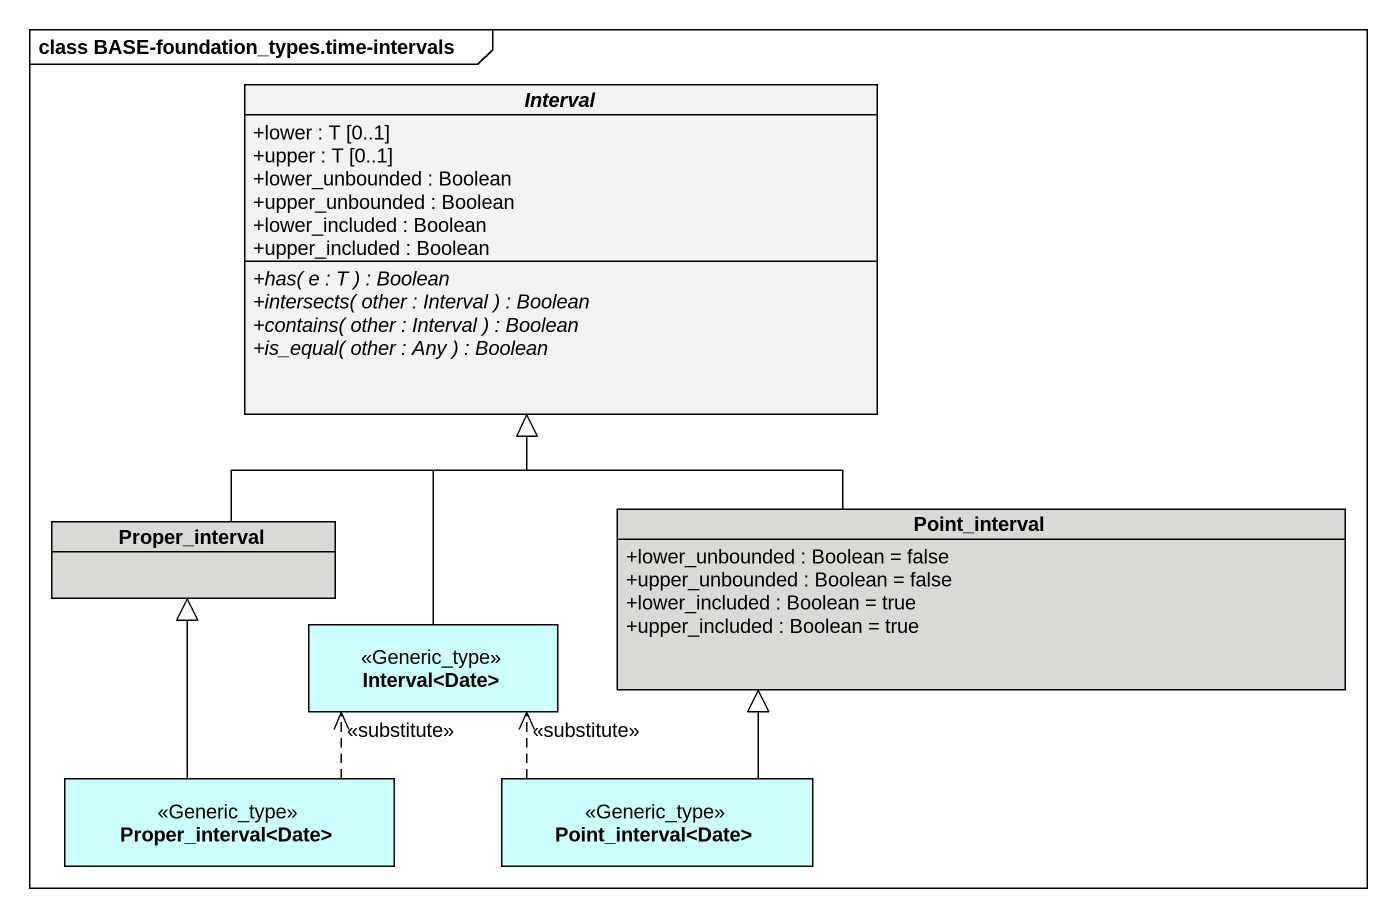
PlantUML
@startuml
mainframe class BASE-foundation_types.time-intervals
hide circle
hide empty members
skinparam classAttributeIconSize 0
abstract class Interval #F3F2F1 {
  +lower : T [0..1]
  +upper : T [0..1]
  +lower_unbounded : Boolean
  +upper_unbounded : Boolean
  +lower_included : Boolean
  +upper_included : Boolean
  {abstract} +has( e : T ) : Boolean
  {abstract} +intersects( other : Interval ) : Boolean
  {abstract} +contains( other : Interval ) : Boolean
  {abstract} +is_equal( other : Any ) : Boolean
}
class Proper_interval #DAD9D6
class Point_interval #DAD9D6 {
  +lower_unbounded : Boolean = false
  +upper_unbounded : Boolean = false
  +lower_included : Boolean = true
  +upper_included : Boolean = true
}
class "Interval<Date>" as Interval_Date <<Generic_type>> #CCFFFF
class "Proper_interval<Date>" as Proper_interval_Date <<Generic_type>> #CCFFFF
class "Point_interval<Date>" as Point_interval_Date <<Generic_type>> #CCFFFF
Proper_interval -up-|> Interval
Point_interval -up-|> Interval
Interval_Date -up-|> Interval
Proper_interval_Date -up-|> Proper_interval
Proper_interval_Date .up.> Interval_Date : <<substitute>>
Point_interval_Date -up-|> Point_interval
Point_interval_Date .up.> Interval_Date : <<substitute>>
@enduml
